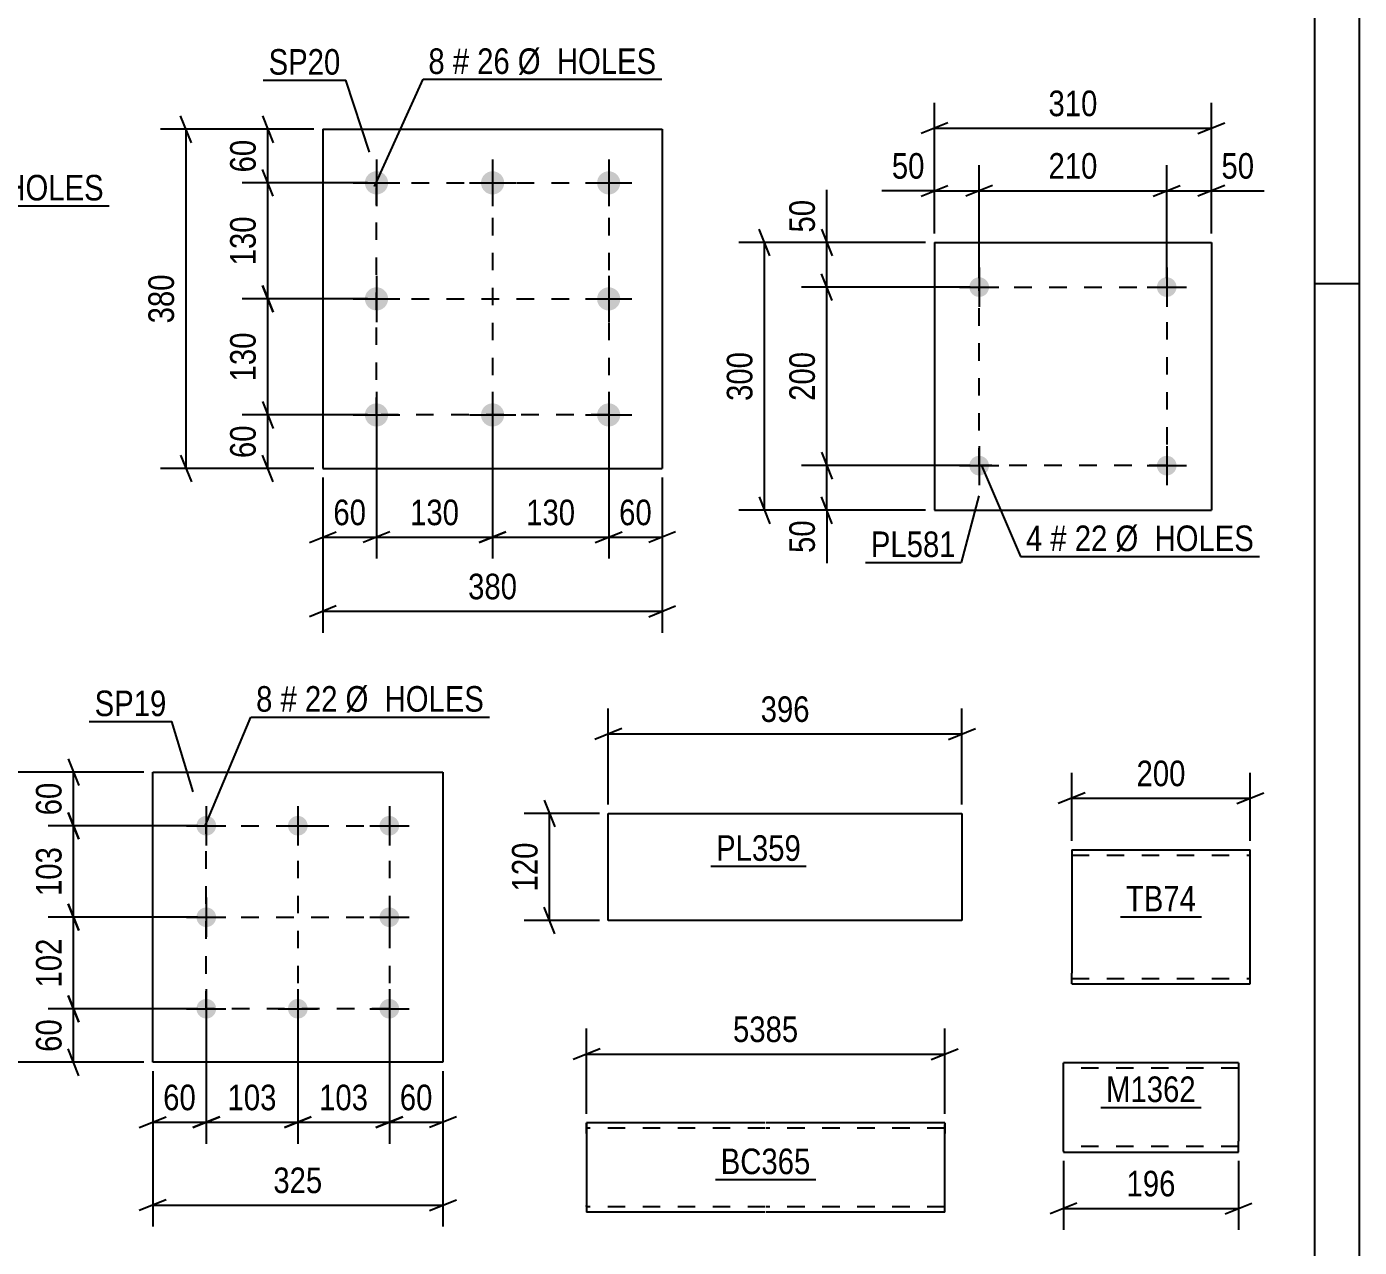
# Model space of a CAD drawing. Header units: millimetres. Extents: x 0 to 594, y 0 to 420.
# Drawn here: x 444.8 to 594, y 190 to 326.8 of the extents above; entities that cross this region are included whole.
import ezdxf

# ---------------------------------------------------------------- set-up
doc = ezdxf.new("R2010")
doc.units = ezdxf.units.MM
doc.linetypes.add('DXK_LINE_DOT2', pattern=[3.9198, 1.9599, -1.9599])
doc.styles.add('Arial Narrow', font='ARIALN.TTF', dxfattribs={"height": 0.2})

# ---------------------------------------------------------------- blocks, each defined once
blk = doc.blocks.new('Unknown-570345727-1133')
at = {"color": 5, "linetype": 'Continuous'}
for p, q in [((594, 0), (594, 420)), ((589, 5), (589, 415)), ((594, 298), (589, 298))]:
    blk.add_line(p, q, dxfattribs=at)
blk = doc.blocks.new('Part-570345727-2965 - 2951')
at = {"color": 2, "linetype": 'Continuous'}
for p, q in [((509.9, 226.66), (509.9, 238.66)), ((509.9, 238.66), (549.5, 238.66)), ((549.5, 238.66), (549.5, 226.66)), ((549.5, 226.66), (509.9, 226.66))]:
    blk.add_line(p, q, dxfattribs=at)
blk = doc.blocks.new('Part-570345727-2935 - 2920')
at = {"color": 2, "linetype": 'Continuous'}
for p, q in [((561.79, 234.58), (561.79, 234.58)), ((561.79, 234.58), (581.79, 234.58)), ((561.79, 234.58), (561.79, 220.78)), ((581.79, 234.58), (581.79, 234.58)), ((581.79, 220.78), (581.79, 234.58)), ((561.79, 219.93), (561.79, 220.78)), ((561.79, 219.67), (561.79, 219.93)), ((561.79, 219.58), (561.79, 219.67)), ((561.79, 219.58), (561.79, 219.58)), ((561.79, 219.58), (581.79, 219.58)), ((581.79, 219.58), (581.79, 220.78)), ((581.79, 219.58), (581.79, 219.58))]:
    blk.add_line(p, q, dxfattribs=at)
at = {"color": 7, "linetype": 'DXK_LINE_DOT2'}
for p, q in [((561.79, 234.58), (581.79, 234.58)), ((561.79, 234.58), (561.79, 234.58)), ((561.79, 234.49), (561.79, 233.38)), ((561.79, 233.98), (561.79, 233.98)), ((561.79, 233.98), (581.79, 233.98)), ((561.79, 233.98), (581.79, 233.98)), ((561.79, 233.38), (561.79, 233.38)), ((561.79, 233.38), (561.79, 233.38)), ((581.79, 233.98), (581.79, 233.98)), ((561.79, 220.23), (561.79, 220.78)), ((561.79, 220.18), (561.79, 220.23)), ((561.79, 219.93), (561.79, 220.23)), ((561.79, 220.18), (561.79, 220.18)), ((561.79, 220.18), (581.79, 220.18)), ((561.79, 220.18), (581.79, 220.18)), ((561.79, 219.58), (581.79, 219.58)), ((581.79, 220.18), (581.79, 220.55)), ((581.79, 220.18), (581.79, 220.23)), ((581.79, 220.18), (581.79, 220.18))]:
    blk.add_line(p, q, dxfattribs=at)
blk = doc.blocks.new('Part-570345727-3284 - 3268')
at = {"color": 2, "linetype": 'Continuous'}
for p, q in [((507.47, 202.8), (507.47, 204)), ((507.47, 204), (507.47, 204)), ((527.47, 204), (507.47, 204)), ((547.57, 204), (527.57, 204)), ((547.57, 204), (547.57, 204)), ((547.57, 204), (547.57, 203.91)), ((547.57, 203.91), (547.57, 203.65)), ((547.57, 203.65), (547.57, 202.8)), ((507.47, 202.8), (507.47, 194)), ((547.57, 194), (547.57, 202.8)), ((507.47, 194), (507.47, 194)), ((527.47, 194), (507.47, 194)), ((547.57, 194), (527.57, 194)), ((547.57, 194), (547.57, 194))]:
    blk.add_line(p, q, dxfattribs=at)
at = {"color": 7, "linetype": 'DXK_LINE_DOT2'}
for p, q in [((507.47, 204), (507.47, 194)), ((527.47, 203.4), (507.47, 203.4)), ((507.47, 203.35), (507.47, 203.4)), ((507.47, 203.26), (507.47, 203.35)), ((507.47, 203.22), (507.47, 203.26)), ((507.47, 203.03), (507.47, 203.22)), ((547.57, 203.4), (527.57, 203.4)), ((547.57, 194), (547.57, 204)), ((547.57, 204), (547.57, 204)), ((547.57, 203.4), (547.57, 203.4)), ((547.57, 203.26), (547.57, 202.8)), ((507.47, 194.64), (507.47, 194.74)), ((527.47, 194.6), (507.47, 194.6)), ((547.57, 194.6), (527.57, 194.6)), ((547.57, 194.64), (547.57, 194.74)), ((547.57, 194.6), (547.57, 194.64)), ((547.57, 194.6), (547.57, 194.6)), ((547.57, 194), (547.57, 194))]:
    blk.add_line(p, q, dxfattribs=at)
blk = doc.blocks.new('Bolt-570345727-3149 - 3115')
at = {"linetype": 'Continuous'}
for points in [[(464.88, 238.38, -1), (464.88, 236.18, -1)], [(475.13, 238.38, -1), (475.13, 236.18, -1)], [(485.38, 238.38, -1), (485.38, 236.18, -1)], [(464.88, 228.13, -1), (464.88, 225.93, -1)], [(485.38, 228.13, -1), (485.38, 225.93, -1)], [(464.88, 217.88, -1), (464.88, 215.68, -1)], [(475.13, 217.88, -1), (475.13, 215.68, -1)], [(485.38, 217.88, -1), (485.38, 215.68, -1)]]:
    blk.add_hatch(color=1, dxfattribs=at).paths.add_polyline_path(points)
at = {"color": 1, "linetype": 'Continuous'}
for p, q in [((464.88, 239.48), (464.88, 235.08)), ((475.13, 239.48), (475.13, 235.08)), ((485.38, 239.48), (485.38, 235.08)), ((462.68, 237.28), (467.08, 237.28)), ((472.93, 237.28), (477.33, 237.28)), ((483.18, 237.28), (487.58, 237.28)), ((464.88, 229.23), (464.88, 224.83)), ((485.38, 229.23), (485.38, 224.83)), ((462.68, 227.03), (467.08, 227.03)), ((483.18, 227.03), (487.58, 227.03)), ((464.88, 218.98), (464.88, 214.58)), ((475.13, 218.98), (475.13, 214.58)), ((485.38, 218.98), (485.38, 214.58)), ((462.68, 216.78), (467.08, 216.78)), ((472.93, 216.78), (477.33, 216.78)), ((483.18, 216.78), (487.58, 216.78))]:
    blk.add_line(p, q, dxfattribs=at)
blk = doc.blocks.new('Part-570345727-3164 - 3115')
at = {"color": 2, "linetype": 'Continuous'}
for p, q in [((458.88, 210.78), (458.88, 243.28)), ((458.88, 243.28), (491.38, 243.28)), ((491.38, 243.28), (491.38, 210.78)), ((491.38, 210.78), (458.88, 210.78))]:
    blk.add_line(p, q, dxfattribs=at)
blk = doc.blocks.new('Bolt-570345727-2679 - 2645')
at = {"linetype": 'Continuous'}
for points in [[(483.94, 310.6, -1), (483.94, 308, -1)], [(496.94, 310.6, -1), (496.94, 308, -1)], [(509.94, 310.6, -1), (509.94, 308, -1)], [(483.94, 297.6, -1), (483.94, 295, -1)], [(509.94, 297.6, -1), (509.94, 295, -1)], [(483.94, 284.6, -1), (483.94, 282, -1)], [(496.94, 284.6, -1), (496.94, 282, -1)], [(509.94, 284.6, -1), (509.94, 282, -1)]]:
    blk.add_hatch(color=1, dxfattribs=at).paths.add_polyline_path(points)
at = {"color": 1, "linetype": 'Continuous'}
for p, q in [((483.94, 311.9), (483.94, 306.7)), ((496.94, 311.9), (496.94, 306.7)), ((509.94, 311.9), (509.94, 306.7)), ((481.34, 309.3), (486.54, 309.3)), ((494.34, 309.3), (499.54, 309.3)), ((507.34, 309.3), (512.54, 309.3)), ((483.94, 298.9), (483.94, 293.7)), ((509.94, 298.9), (509.94, 293.7)), ((481.34, 296.3), (486.54, 296.3)), ((507.34, 296.3), (512.54, 296.3)), ((483.94, 285.9), (483.94, 280.7)), ((496.94, 285.9), (496.94, 280.7)), ((509.94, 285.9), (509.94, 280.7)), ((481.34, 283.3), (486.54, 283.3)), ((494.34, 283.3), (499.54, 283.3)), ((507.34, 283.3), (512.54, 283.3))]:
    blk.add_line(p, q, dxfattribs=at)
blk = doc.blocks.new('Part-570345727-2694 - 2645')
at = {"color": 2, "linetype": 'Continuous'}
for p, q in [((477.94, 315.3), (477.94, 277.3)), ((477.94, 315.3), (515.94, 315.3)), ((515.94, 315.3), (515.94, 277.3)), ((477.94, 277.3), (515.94, 277.3))]:
    blk.add_line(p, q, dxfattribs=at)
blk = doc.blocks.new('Part-570345727-2626 - 2612')
at = {"color": 2, "linetype": 'Continuous'}
for p, q in [((580.47, 210.73), (560.87, 210.73)), ((560.87, 200.83), (560.87, 210.73)), ((580.47, 210.73), (580.47, 201.93)), ((580.47, 200.73), (580.47, 201.93)), ((560.87, 200.83), (560.87, 200.73)), ((560.87, 200.73), (580.47, 200.73))]:
    blk.add_line(p, q, dxfattribs=at)
at = {"color": 7, "linetype": 'DXK_LINE_DOT2'}
for p, q in [((580.47, 210.13), (560.87, 210.13)), ((580.47, 201.38), (580.47, 201.71)), ((560.87, 201.33), (560.87, 201.38)), ((580.47, 201.33), (560.87, 201.33)), ((580.47, 201.33), (580.47, 201.38))]:
    blk.add_line(p, q, dxfattribs=at)
blk = doc.blocks.new('Part-570345727-2390 - 2374')
at = {"color": 2, "linetype": 'Continuous'}
for p, q in [((546.43, 302.62), (546.43, 272.62)), ((546.43, 302.62), (577.43, 302.62)), ((577.43, 302.62), (577.43, 272.62)), ((546.43, 272.62), (577.43, 272.62))]:
    blk.add_line(p, q, dxfattribs=at)
blk = doc.blocks.new('Bolt-570345727-2423 - 2374')
at = {"linetype": 'Continuous'}
for points in [[(552.53, 277.62, -1), (550.33, 277.62, -1)], [(573.53, 277.62, -1), (571.33, 277.62, -1)]]:
    blk.add_hatch(color=1, dxfattribs=at).paths.add_polyline_path(points)
at = {"color": 1, "linetype": 'Continuous'}
for p, q in [((551.43, 279.82), (551.43, 275.42)), ((572.43, 279.82), (572.43, 275.42)), ((549.23, 277.62), (553.63, 277.62)), ((570.23, 277.62), (574.63, 277.62))]:
    blk.add_line(p, q, dxfattribs=at)
blk = doc.blocks.new('Bolt-570345727-2428 - 2374')
at = {"linetype": 'Continuous'}
for points in [[(552.53, 297.62, -1), (550.33, 297.62, -1)], [(573.53, 297.62, -1), (571.33, 297.62, -1)]]:
    blk.add_hatch(color=1, dxfattribs=at).paths.add_polyline_path(points)
at = {"color": 1, "linetype": 'Continuous'}
for p, q in [((551.43, 299.82), (551.43, 295.42)), ((572.43, 299.82), (572.43, 295.42)), ((549.23, 297.62), (553.63, 297.62)), ((570.23, 297.62), (574.63, 297.62))]:
    blk.add_line(p, q, dxfattribs=at)
blk = doc.blocks.new('Rectangle-570345727-3254 - 3115')
at = {"color": 1, "linetype": 'DXK_LINE_DOT2'}
blk.add_lwpolyline([(464.88, 237.28), (485.38, 237.28), (485.38, 216.78), (464.88, 216.78), (464.88, 237.28)], close=True, dxfattribs=at)
blk = doc.blocks.new('Rectangle-570345727-2781 - 2645')
at = {"color": 1, "linetype": 'DXK_LINE_DOT2'}
blk.add_lwpolyline([(483.94, 309.3), (509.94, 309.3), (509.94, 283.3), (483.94, 283.3), (483.94, 309.3)], close=True, dxfattribs=at)
blk = doc.blocks.new('Rectangle-570345727-2554 - 2374')
at = {"color": 1, "linetype": 'DXK_LINE_DOT2'}
blk.add_lwpolyline([(551.43, 297.62), (572.43, 297.62), (572.43, 277.62), (551.43, 277.62), (551.43, 297.62)], close=True, dxfattribs=at)
blk = doc.blocks.new('Line-570345727-3237 - 3115')
at = {"color": 1, "linetype": 'DXK_LINE_DOT2'}
blk.add_line((475.13, 237.28), (475.13, 216.48), dxfattribs=at)
blk = doc.blocks.new('Line-570345727-2767 - 2645')
at = {"color": 1, "linetype": 'DXK_LINE_DOT2'}
blk.add_line((496.94, 309.3), (496.94, 283.3), dxfattribs=at)
blk = doc.blocks.new('Line-570345727-3247 - 3115')
at = {"color": 1, "linetype": 'DXK_LINE_DOT2'}
blk.add_line((464.88, 227.03), (485.38, 227.03), dxfattribs=at)
blk = doc.blocks.new('Line-570345727-2774 - 2645')
at = {"color": 1, "linetype": 'DXK_LINE_DOT2'}
blk.add_line((483.94, 296.3), (509.94, 296.3), dxfattribs=at)
blk = doc.blocks.new('StraightDimension-570345727-2967 - 2951')
at = {"color": 7, "linetype": 'Continuous'}
for p, q in [((509.9, 239.66), (509.9, 250.41)), ((549.5, 239.66), (549.5, 250.41)), ((511.4, 248.16), (508.4, 246.96)), ((548, 246.96), (551, 248.16)), ((509.9, 247.56), (549.5, 247.56))]:
    blk.add_line(p, q, dxfattribs=at)
at = {"color": 0}
blk.add_wipeout([(533.04, 248.31), (533.04, 252.51), (526.36, 252.51), (526.36, 248.31)], dxfattribs=at)
at = {"color": 3, "style": 'Arial Narrow'}
blk.add_text('396', height=2.863, dxfattribs=at).set_placement((526.96, 248.91))
blk = doc.blocks.new('StraightDimension-570345727-2978 - 2951')
at = {"color": 7, "linetype": 'Continuous'}
for p, q in [((502.72, 240.16), (503.92, 237.16)), ((508.9, 238.66), (500.47, 238.66)), ((503.32, 226.66), (503.32, 238.66)), ((503.92, 225.16), (502.72, 228.16)), ((508.9, 226.66), (500.47, 226.66))]:
    blk.add_line(p, q, dxfattribs=at)
at = {"color": 0}
blk.add_wipeout([(502.57, 236), (498.37, 236), (498.37, 229.32), (502.57, 229.32)], dxfattribs=at)
at = {"color": 3, "style": 'Arial Narrow'}
blk.add_text('120', height=2.863, rotation=90.0002, dxfattribs=at).set_placement((501.97, 229.92))
blk = doc.blocks.new('StraightDimension-570345727-2937 - 2920')
at = {"color": 7, "linetype": 'Continuous'}
for p, q in [((561.79, 235.58), (561.79, 243.21)), ((581.79, 235.58), (581.79, 243.21)), ((563.29, 240.96), (560.29, 239.76)), ((561.79, 240.36), (581.79, 240.36)), ((580.29, 239.76), (583.29, 240.96))]:
    blk.add_line(p, q, dxfattribs=at)
at = {"color": 0}
blk.add_wipeout([(575.13, 241.11), (575.13, 245.31), (568.45, 245.31), (568.45, 241.11)], dxfattribs=at)
at = {"color": 3, "style": 'Arial Narrow'}
blk.add_text('200', height=2.863, dxfattribs=at).set_placement((569.05, 241.71))
blk = doc.blocks.new('StraightDimension-570345727-3287 - 3268')
at = {"color": 7, "linetype": 'Continuous'}
for p, q in [((507.47, 205), (507.47, 214.55)), ((547.57, 205), (547.57, 214.55)), ((508.97, 212.3), (505.97, 211.1)), ((546.07, 211.1), (549.07, 212.3)), ((507.47, 211.7), (547.57, 211.7))]:
    blk.add_line(p, q, dxfattribs=at)
at = {"color": 0}
blk.add_wipeout([(531.77, 212.45), (531.77, 216.65), (523.26, 216.65), (523.26, 212.45)], dxfattribs=at)
at = {"color": 3, "style": 'Arial Narrow'}
blk.add_text('5385', height=2.863, dxfattribs=at).set_placement((523.86, 213.05))
blk = doc.blocks.new('StraightDimension-570345727-3213 - 3115')
at = {"color": 7, "linetype": 'Continuous'}
for p, q in [((449.42, 244.78), (450.62, 241.78)), ((457.88, 243.28), (447.17, 243.28)), ((450.02, 237.28), (450.02, 243.28)), ((450.62, 235.78), (449.42, 238.78)), ((463.88, 237.28), (447.17, 237.28))]:
    blk.add_line(p, q, dxfattribs=at)
at = {"color": 0}
blk.add_wipeout([(449.27, 242.71), (445.07, 242.71), (445.07, 237.85), (449.27, 237.85)], dxfattribs=at)
at = {"color": 3, "style": 'Arial Narrow'}
blk.add_text('60', height=2.863, rotation=90.0002, dxfattribs=at).set_placement((448.67, 238.45))
blk = doc.blocks.new('StraightDimension-570345727-3166 - 3115')
at = {"color": 7, "linetype": 'Continuous'}
for p, q in [((458.88, 209.78), (458.88, 192.38)), ((491.38, 209.78), (491.38, 192.38)), ((460.38, 195.38), (457.38, 194.18)), ((458.88, 194.78), (491.38, 194.78)), ((489.88, 194.18), (492.88, 195.38))]:
    blk.add_line(p, q, dxfattribs=at)
at = {"color": 0}
blk.add_wipeout([(478.47, 195.53), (478.47, 199.73), (471.79, 199.73), (471.79, 195.53)], dxfattribs=at)
at = {"color": 3, "style": 'Arial Narrow'}
blk.add_text('325', height=2.863, dxfattribs=at).set_placement((472.39, 196.13))
blk = doc.blocks.new('StraightDimension-570345727-8027 - 3115')
at = {"color": 7, "linetype": 'Continuous'}
for p, q in [((464.88, 215.78), (464.88, 201.66)), ((475.13, 215.78), (475.13, 201.66)), ((463.38, 203.46), (466.38, 204.66)), ((476.63, 204.66), (473.63, 203.46)), ((464.88, 204.06), (475.13, 204.06))]:
    blk.add_line(p, q, dxfattribs=at)
at = {"color": 0}
blk.add_wipeout([(473.34, 204.81), (473.34, 209.01), (466.66, 209.01), (466.66, 204.81)], dxfattribs=at)
at = {"color": 3, "style": 'Arial Narrow'}
blk.add_text('103', height=2.863, dxfattribs=at).set_placement((467.26, 205.41))
blk = doc.blocks.new('StraightDimension-570345727-3177 - 3115')
at = {"color": 7, "linetype": 'Continuous'}
for p, q in [((464.88, 215.78), (464.88, 201.66)), ((458.88, 209.78), (458.88, 201.66)), ((457.38, 203.46), (460.38, 204.66)), ((466.38, 204.66), (463.38, 203.46)), ((458.88, 204.06), (464.88, 204.06))]:
    blk.add_line(p, q, dxfattribs=at)
at = {"color": 0}
blk.add_wipeout([(464.31, 204.81), (464.31, 209.01), (459.45, 209.01), (459.45, 204.81)], dxfattribs=at)
at = {"color": 3, "style": 'Arial Narrow'}
blk.add_text('60', height=2.863, dxfattribs=at).set_placement((460.05, 205.41))
blk = doc.blocks.new('StraightDimension-570345727-3191 - 3115')
at = {"color": 7, "linetype": 'Continuous'}
for p, q in [((485.38, 215.78), (485.38, 201.66)), ((491.38, 209.78), (491.38, 201.66)), ((483.88, 203.46), (486.88, 204.66)), ((492.88, 204.66), (489.88, 203.46)), ((485.38, 204.06), (491.38, 204.06))]:
    blk.add_line(p, q, dxfattribs=at)
at = {"color": 0}
blk.add_wipeout([(490.81, 204.81), (490.81, 209.01), (485.95, 209.01), (485.95, 204.81)], dxfattribs=at)
at = {"color": 3, "style": 'Arial Narrow'}
blk.add_text('60', height=2.863, dxfattribs=at).set_placement((486.55, 205.41))
blk = doc.blocks.new('StraightDimension-570345727-3202 - 3115')
at = {"color": 7, "linetype": 'Continuous'}
for p, q in [((442.4, 241.78), (441.2, 244.78)), ((457.88, 243.28), (438.95, 243.28)), ((441.8, 210.78), (441.8, 243.28)), ((441.2, 212.28), (442.4, 209.28)), ((457.88, 210.78), (438.95, 210.78))]:
    blk.add_line(p, q, dxfattribs=at)
at = {"color": 0}
blk.add_wipeout([(441.05, 230.37), (436.85, 230.37), (436.85, 223.69), (441.05, 223.69)], dxfattribs=at)
at = {"color": 3, "style": 'Arial Narrow'}
blk.add_text('325', height=2.863, rotation=90.0002, dxfattribs=at).set_placement((440.45, 224.29))
blk = doc.blocks.new('StraightDimension-570345727-3227 - 3115')
at = {"color": 7, "linetype": 'Continuous'}
for p, q in [((449.42, 218.28), (450.62, 215.28)), ((463.88, 216.78), (447.17, 216.78)), ((450.02, 210.78), (450.02, 216.78)), ((450.62, 209.28), (449.42, 212.28)), ((457.88, 210.78), (447.17, 210.78))]:
    blk.add_line(p, q, dxfattribs=at)
at = {"color": 0}
blk.add_wipeout([(449.27, 216.21), (445.07, 216.21), (445.07, 211.35), (449.27, 211.35)], dxfattribs=at)
at = {"color": 3, "style": 'Arial Narrow'}
blk.add_text('60', height=2.863, rotation=90.0002, dxfattribs=at).set_placement((448.67, 211.95))
blk = doc.blocks.new('StraightDimension-570345727-8029 - 3115')
at = {"color": 7, "linetype": 'Continuous'}
for p, q in [((475.13, 215.78), (475.13, 201.66)), ((485.38, 215.78), (485.38, 201.66)), ((473.63, 203.46), (476.63, 204.66)), ((486.88, 204.66), (483.88, 203.46)), ((475.13, 204.06), (485.38, 204.06))]:
    blk.add_line(p, q, dxfattribs=at)
at = {"color": 0}
blk.add_wipeout([(483.59, 204.81), (483.59, 209.01), (476.91, 209.01), (476.91, 204.81)], dxfattribs=at)
at = {"color": 3, "style": 'Arial Narrow'}
blk.add_text('103', height=2.863, dxfattribs=at).set_placement((477.51, 205.41))
blk = doc.blocks.new('StraightDimension-570345727-8049 - 3115')
at = {"color": 7, "linetype": 'Continuous'}
for p, q in [((449.42, 228.53), (450.62, 225.53)), ((463.88, 227.03), (447.17, 227.03)), ((450.02, 216.78), (450.02, 227.03)), ((450.62, 215.28), (449.42, 218.28)), ((463.88, 216.78), (447.17, 216.78))]:
    blk.add_line(p, q, dxfattribs=at)
at = {"color": 0}
blk.add_wipeout([(449.27, 225.25), (445.07, 225.25), (445.07, 218.56), (449.27, 218.56)], dxfattribs=at)
at = {"color": 3, "style": 'Arial Narrow'}
blk.add_text('102', height=2.863, rotation=90.0002, dxfattribs=at).set_placement((448.67, 219.16))
blk = doc.blocks.new('StraightDimension-570345727-8051 - 3115')
at = {"color": 7, "linetype": 'Continuous'}
for p, q in [((449.42, 238.78), (450.62, 235.78)), ((463.88, 237.28), (447.17, 237.28)), ((450.02, 227.03), (450.02, 237.28)), ((450.62, 225.53), (449.42, 228.53)), ((463.88, 227.03), (447.17, 227.03))]:
    blk.add_line(p, q, dxfattribs=at)
at = {"color": 0}
blk.add_wipeout([(449.27, 235.5), (445.07, 235.5), (445.07, 228.81), (449.27, 228.81)], dxfattribs=at)
at = {"color": 3, "style": 'Arial Narrow'}
blk.add_text('103', height=2.863, rotation=90.0002, dxfattribs=at).set_placement((448.67, 229.41))
blk = doc.blocks.new('StraightDimension-570345727-2710 - 2645')
at = {"color": 7, "linetype": 'Continuous'}
for p, q in [((471.16, 316.8), (472.36, 313.8)), ((476.94, 315.3), (468.91, 315.3)), ((471.76, 309.3), (471.76, 315.3)), ((472.36, 307.8), (471.16, 310.8)), ((482.94, 309.3), (468.91, 309.3))]:
    blk.add_line(p, q, dxfattribs=at)
at = {"color": 0}
blk.add_wipeout([(471.01, 314.73), (466.81, 314.73), (466.81, 309.87), (471.01, 309.87)], dxfattribs=at)
at = {"color": 3, "style": 'Arial Narrow'}
blk.add_text('60', height=2.863, rotation=90.0002, dxfattribs=at).set_placement((470.41, 310.47))
blk = doc.blocks.new('StraightDimension-570345727-2696 - 2645')
at = {"color": 7, "linetype": 'Continuous'}
for p, q in [((471.16, 284.8), (472.36, 281.8)), ((482.94, 283.3), (468.91, 283.3)), ((471.76, 277.3), (471.76, 283.3)), ((472.36, 275.8), (471.16, 278.8)), ((476.94, 277.3), (468.91, 277.3))]:
    blk.add_line(p, q, dxfattribs=at)
at = {"color": 0}
blk.add_wipeout([(471.01, 282.73), (466.81, 282.73), (466.81, 277.87), (471.01, 277.87)], dxfattribs=at)
at = {"color": 3, "style": 'Arial Narrow'}
blk.add_text('60', height=2.863, rotation=90.0002, dxfattribs=at).set_placement((470.41, 278.47))
blk = doc.blocks.new('StraightDimension-570345727-9588 - 2645')
at = {"color": 7, "linetype": 'Continuous'}
for p, q in [((483.94, 282.3), (483.94, 267.2)), ((496.94, 282.3), (496.94, 267.2)), ((485.44, 270.2), (482.44, 269)), ((495.44, 269), (498.44, 270.2)), ((483.94, 269.6), (496.94, 269.6))]:
    blk.add_line(p, q, dxfattribs=at)
at = {"color": 0}
blk.add_wipeout([(493.78, 270.35), (493.78, 274.55), (487.1, 274.55), (487.1, 270.35)], dxfattribs=at)
at = {"color": 3, "style": 'Arial Narrow'}
blk.add_text('130', height=2.863, dxfattribs=at).set_placement((487.7, 270.95))
blk = doc.blocks.new('StraightDimension-570345727-2721 - 2645')
at = {"color": 7, "linetype": 'Continuous'}
for p, q in [((463.21, 313.8), (462.01, 316.8)), ((476.94, 315.3), (459.76, 315.3)), ((462.61, 277.3), (462.61, 315.3)), ((462.01, 278.8), (463.21, 275.8)), ((476.94, 277.3), (459.76, 277.3))]:
    blk.add_line(p, q, dxfattribs=at)
at = {"color": 0}
blk.add_wipeout([(461.86, 299.64), (457.66, 299.64), (457.66, 292.96), (461.86, 292.96)], dxfattribs=at)
at = {"color": 3, "style": 'Arial Narrow'}
blk.add_text('380', height=2.863, rotation=90.0002, dxfattribs=at).set_placement((461.26, 293.56))
blk = doc.blocks.new('StraightDimension-570345727-2757 - 2645')
at = {"color": 7, "linetype": 'Continuous'}
for p, q in [((477.94, 276.3), (477.94, 258.9)), ((515.94, 276.3), (515.94, 258.9)), ((479.44, 261.9), (476.44, 260.7)), ((477.94, 261.3), (515.94, 261.3)), ((514.44, 260.7), (517.44, 261.9))]:
    blk.add_line(p, q, dxfattribs=at)
at = {"color": 0}
blk.add_wipeout([(500.28, 262.05), (500.28, 266.25), (493.6, 266.25), (493.6, 262.05)], dxfattribs=at)
at = {"color": 3, "style": 'Arial Narrow'}
blk.add_text('380', height=2.863, dxfattribs=at).set_placement((494.2, 262.65))
blk = doc.blocks.new('StraightDimension-570345727-7970 - 2645')
at = {"color": 7, "linetype": 'Continuous'}
for p, q in [((472.36, 294.8), (471.16, 297.8)), ((482.94, 296.3), (468.91, 296.3)), ((471.76, 283.3), (471.76, 296.3)), ((471.16, 284.8), (472.36, 281.8)), ((482.94, 283.3), (468.91, 283.3))]:
    blk.add_line(p, q, dxfattribs=at)
at = {"color": 0}
blk.add_wipeout([(471.01, 293.14), (466.81, 293.14), (466.81, 286.46), (471.01, 286.46)], dxfattribs=at)
at = {"color": 3, "style": 'Arial Narrow'}
blk.add_text('130', height=2.863, rotation=90.0002, dxfattribs=at).set_placement((470.41, 287.06))
blk = doc.blocks.new('StraightDimension-570345727-7972 - 2645')
at = {"color": 7, "linetype": 'Continuous'}
for p, q in [((472.36, 307.8), (471.16, 310.8)), ((482.94, 309.3), (468.91, 309.3)), ((471.76, 296.3), (471.76, 309.3)), ((471.16, 297.8), (472.36, 294.8)), ((482.94, 296.3), (468.91, 296.3))]:
    blk.add_line(p, q, dxfattribs=at)
at = {"color": 0}
blk.add_wipeout([(471.01, 306.14), (466.81, 306.14), (466.81, 299.46), (471.01, 299.46)], dxfattribs=at)
at = {"color": 3, "style": 'Arial Narrow'}
blk.add_text('130', height=2.863, rotation=90.0002, dxfattribs=at).set_placement((470.41, 300.06))
blk = doc.blocks.new('StraightDimension-570345727-9586 - 2645')
at = {"color": 7, "linetype": 'Continuous'}
for p, q in [((509.94, 282.3), (509.94, 267.2)), ((515.94, 276.3), (515.94, 267.2)), ((508.44, 269), (511.44, 270.2)), ((517.44, 270.2), (514.44, 269)), ((509.94, 269.6), (515.94, 269.6))]:
    blk.add_line(p, q, dxfattribs=at)
at = {"color": 0}
blk.add_wipeout([(515.37, 270.35), (515.37, 274.55), (510.51, 274.55), (510.51, 270.35)], dxfattribs=at)
at = {"color": 3, "style": 'Arial Narrow'}
blk.add_text('60', height=2.863, dxfattribs=at).set_placement((511.11, 270.95))
blk = doc.blocks.new('StraightDimension-570345727-9587 - 2645')
at = {"color": 7, "linetype": 'Continuous'}
for p, q in [((496.94, 282.3), (496.94, 267.2)), ((509.94, 282.3), (509.94, 267.2)), ((498.44, 270.2), (495.44, 269)), ((508.44, 269), (511.44, 270.2)), ((496.94, 269.6), (509.94, 269.6))]:
    blk.add_line(p, q, dxfattribs=at)
at = {"color": 0}
blk.add_wipeout([(506.78, 270.35), (506.78, 274.55), (500.1, 274.55), (500.1, 270.35)], dxfattribs=at)
at = {"color": 3, "style": 'Arial Narrow'}
blk.add_text('130', height=2.863, dxfattribs=at).set_placement((500.7, 270.95))
blk = doc.blocks.new('StraightDimension-570345727-9589 - 2645')
at = {"color": 7, "linetype": 'Continuous'}
for p, q in [((483.94, 282.3), (483.94, 267.2)), ((477.94, 276.3), (477.94, 267.2)), ((476.44, 269), (479.44, 270.2)), ((485.44, 270.2), (482.44, 269)), ((477.94, 269.6), (483.94, 269.6))]:
    blk.add_line(p, q, dxfattribs=at)
at = {"color": 0}
blk.add_wipeout([(483.37, 270.35), (483.37, 274.55), (478.51, 274.55), (478.51, 270.35)], dxfattribs=at)
at = {"color": 3, "style": 'Arial Narrow'}
blk.add_text('60', height=2.863, dxfattribs=at).set_placement((479.11, 270.95))
blk = doc.blocks.new('StraightDimension-570345727-2631 - 2612')
at = {"color": 7, "linetype": 'Continuous'}
for p, q in [((560.87, 199.73), (560.87, 192.01)), ((580.47, 199.73), (580.47, 192.01)), ((562.37, 195.01), (559.37, 193.81)), ((560.87, 194.41), (580.47, 194.41)), ((578.97, 193.81), (581.97, 195.01))]:
    blk.add_line(p, q, dxfattribs=at)
at = {"color": 0}
blk.add_wipeout([(574.01, 195.16), (574.01, 199.36), (567.33, 199.36), (567.33, 195.16)], dxfattribs=at)
at = {"color": 3, "style": 'Arial Narrow'}
blk.add_text('196', height=2.863, dxfattribs=at).set_placement((567.93, 195.76))
blk = doc.blocks.new('StraightDimension-570345727-2490 - 2374')
at = {"color": 7, "linetype": 'Continuous'}
for p, q in [((527.98, 301.12), (526.78, 304.12)), ((545.43, 302.62), (524.53, 302.62)), ((527.38, 272.62), (527.38, 302.62)), ((526.78, 274.12), (527.98, 271.12)), ((545.43, 272.62), (524.53, 272.62))]:
    blk.add_line(p, q, dxfattribs=at)
at = {"color": 0}
blk.add_wipeout([(526.63, 290.96), (522.43, 290.96), (522.43, 284.27), (526.63, 284.27)], dxfattribs=at)
at = {"color": 3, "style": 'Arial Narrow'}
blk.add_text('300', height=2.863, rotation=90.0002, dxfattribs=at).set_placement((526.03, 284.87))
blk = doc.blocks.new('StraightDimension-570345727-2514 - 2374')
at = {"color": 7, "linetype": 'Continuous'}
for p, q in [((551.43, 298.62), (551.43, 311.27)), ((572.43, 298.62), (572.43, 311.27)), ((552.93, 309.02), (549.93, 307.82)), ((570.93, 307.82), (573.93, 309.02)), ((551.43, 308.42), (572.43, 308.42))]:
    blk.add_line(p, q, dxfattribs=at)
at = {"color": 0}
blk.add_wipeout([(565.27, 309.17), (565.27, 313.37), (558.59, 313.37), (558.59, 309.17)], dxfattribs=at)
at = {"color": 3, "style": 'Arial Narrow'}
blk.add_text('210', height=2.863, dxfattribs=at).set_placement((559.19, 309.77))
blk = doc.blocks.new('StraightDimension-570345727-2460 - 2374')
at = {"color": 7, "linetype": 'Continuous'}
for p, q in [((534.98, 296.12), (533.78, 299.12)), ((550.43, 297.62), (531.53, 297.62)), ((534.38, 277.62), (534.38, 297.62)), ((533.78, 279.12), (534.98, 276.12)), ((550.43, 277.62), (531.53, 277.62))]:
    blk.add_line(p, q, dxfattribs=at)
at = {"color": 0}
blk.add_wipeout([(533.63, 290.96), (529.43, 290.96), (529.43, 284.28), (533.63, 284.28)], dxfattribs=at)
at = {"color": 3, "style": 'Arial Narrow'}
blk.add_text('200', height=2.863, rotation=90.0002, dxfattribs=at).set_placement((533.03, 284.88))
blk = doc.blocks.new('StraightDimension-570345727-2445 - 2374')
at = {"color": 7, "linetype": 'Continuous'}
for p, q in [((533.78, 279.12), (534.98, 276.12)), ((550.43, 277.62), (531.53, 277.62)), ((534.38, 272.62), (534.38, 277.62)), ((534.98, 271.12), (533.78, 274.12)), ((545.43, 272.62), (531.53, 272.62)), ((534.38, 272.62), (534.38, 266.71)), ((534.38, 272.62), (534.38, 266.71))]:
    blk.add_line(p, q, dxfattribs=at)
at = {"color": 0}
blk.add_wipeout([(533.63, 272.09), (529.43, 272.09), (529.43, 267.24), (533.63, 267.24)], dxfattribs=at)
at = {"color": 3, "style": 'Arial Narrow'}
blk.add_text('50', height=2.863, rotation=90.0002, dxfattribs=at).set_placement((533.03, 267.84))
blk = doc.blocks.new('StraightDimension-570345727-2476 - 2374')
at = {"color": 7, "linetype": 'Continuous'}
for p, q in [((534.38, 302.62), (534.38, 308.52)), ((534.38, 302.62), (534.38, 308.52)), ((533.78, 304.12), (534.98, 301.12)), ((545.43, 302.62), (531.53, 302.62)), ((534.38, 297.62), (534.38, 302.62)), ((534.98, 296.12), (533.78, 299.12)), ((550.43, 297.62), (531.53, 297.62))]:
    blk.add_line(p, q, dxfattribs=at)
at = {"color": 0}
blk.add_wipeout([(533.63, 308), (529.43, 308), (529.43, 303.14), (533.63, 303.14)], dxfattribs=at)
at = {"color": 3, "style": 'Arial Narrow'}
blk.add_text('50', height=2.863, rotation=90.0002, dxfattribs=at).set_placement((533.03, 303.74))
blk = doc.blocks.new('StraightDimension-570345727-2501 - 2374')
at = {"color": 7, "linetype": 'Continuous'}
for p, q in [((546.43, 303.62), (546.43, 311.27)), ((551.43, 298.62), (551.43, 311.27)), ((544.93, 307.82), (547.93, 309.02)), ((552.93, 309.02), (549.93, 307.82)), ((546.43, 308.42), (540.53, 308.42)), ((546.43, 308.42), (540.53, 308.42)), ((546.43, 308.42), (551.43, 308.42))]:
    blk.add_line(p, q, dxfattribs=at)
at = {"color": 0}
blk.add_wipeout([(545.91, 309.17), (545.91, 313.37), (541.05, 313.37), (541.05, 309.17)], dxfattribs=at)
at = {"color": 3, "style": 'Arial Narrow'}
blk.add_text('50', height=2.863, dxfattribs=at).set_placement((541.65, 309.77))
blk = doc.blocks.new('StraightDimension-570345727-2530 - 2374')
at = {"color": 7, "linetype": 'Continuous'}
for p, q in [((572.43, 298.62), (572.43, 311.27)), ((577.43, 303.62), (577.43, 311.27)), ((570.93, 307.82), (573.93, 309.02)), ((578.93, 309.02), (575.93, 307.82)), ((572.43, 308.42), (577.43, 308.42)), ((577.43, 308.42), (583.34, 308.42)), ((577.43, 308.42), (583.34, 308.42))]:
    blk.add_line(p, q, dxfattribs=at)
at = {"color": 0}
blk.add_wipeout([(582.81, 309.17), (582.81, 313.37), (577.96, 313.37), (577.96, 309.17)], dxfattribs=at)
at = {"color": 3, "style": 'Arial Narrow'}
blk.add_text('50', height=2.863, dxfattribs=at).set_placement((578.56, 309.77))
blk = doc.blocks.new('StraightDimension-570345727-2544 - 2374')
at = {"color": 7, "linetype": 'Continuous'}
for p, q in [((546.43, 303.62), (546.43, 318.27)), ((577.43, 303.62), (577.43, 318.27)), ((547.93, 316.02), (544.93, 314.82)), ((546.43, 315.42), (577.43, 315.42)), ((575.93, 314.82), (578.93, 316.02))]:
    blk.add_line(p, q, dxfattribs=at)
at = {"color": 0}
blk.add_wipeout([(565.27, 316.17), (565.27, 320.37), (558.59, 320.37), (558.59, 316.17)], dxfattribs=at)
at = {"color": 3, "style": 'Arial Narrow'}
blk.add_text('310', height=2.863, dxfattribs=at).set_placement((559.19, 316.77))
blk = doc.blocks.new('Mark-570345727-2963 - 2951')
at = {"color": 0}
blk.add_wipeout([(531.47, 233.35), (531.47, 236.35), (521.97, 236.35), (521.97, 233.35)], dxfattribs=at)
blk.add_wipeout([(531.47, 233.35), (531.47, 236.35), (521.97, 236.35), (521.97, 233.35)], dxfattribs=at)
at = {"color": 30, "linetype": 'Continuous'}
blk.add_line((521.37, 232.75), (532.07, 232.75), dxfattribs=at)
at = {"color": 3, "style": 'Arial Narrow'}
blk.add_text('PL359', height=2.863, dxfattribs=at).set_placement((521.97, 233.35))
blk = doc.blocks.new('Mark-570345727-2933 - 2920')
at = {"color": 0}
blk.add_wipeout([(575.72, 227.68), (575.72, 230.68), (567.86, 230.68), (567.86, 227.68)], dxfattribs=at)
blk.add_wipeout([(575.72, 227.68), (575.72, 230.68), (567.86, 230.68), (567.86, 227.68)], dxfattribs=at)
at = {"color": 30, "linetype": 'Continuous'}
blk.add_line((567.26, 227.08), (576.32, 227.08), dxfattribs=at)
at = {"color": 3, "style": 'Arial Narrow'}
blk.add_text('TB74', height=2.863, dxfattribs=at).set_placement((567.86, 227.68))
blk = doc.blocks.new('Mark-570345727-3282 - 3268')
at = {"color": 0}
blk.add_wipeout([(532.54, 198.25), (532.54, 201.25), (522.49, 201.25), (522.49, 198.25)], dxfattribs=at)
blk.add_wipeout([(532.54, 198.25), (532.54, 201.25), (522.49, 201.25), (522.49, 198.25)], dxfattribs=at)
at = {"color": 30, "linetype": 'Continuous'}
blk.add_line((521.89, 197.65), (533.14, 197.65), dxfattribs=at)
at = {"color": 3, "style": 'Arial Narrow'}
blk.add_text('BC365', height=2.863, dxfattribs=at).set_placement((522.49, 198.25))
blk = doc.blocks.new('Mark-570345727-3145 - 3115')
at = {"color": 0}
for points in [[(472.29, 250.06), (472.29, 253.06), (470.46, 253.06), (470.46, 250.06)], [(475.02, 250.06), (475.02, 253.06), (473.19, 253.06), (473.19, 250.06)], [(479.57, 250.06), (479.57, 253.06), (475.92, 253.06), (475.92, 250.06)], [(496, 250.06), (496, 253.06), (480.47, 253.06), (480.47, 250.06)]]:
    blk.add_wipeout(points, dxfattribs=at)
for points in [[(472.29, 250.06), (472.29, 253.06), (470.46, 253.06), (470.46, 250.06)], [(475.02, 250.06), (475.02, 253.06), (473.19, 253.06), (473.19, 250.06)], [(479.57, 250.06), (479.57, 253.06), (475.92, 253.06), (475.92, 250.06)], [(496, 250.06), (496, 253.06), (480.47, 253.06), (480.47, 250.06)]]:
    blk.add_wipeout(points, dxfattribs=at)
at = {"color": 7, "linetype": 'Continuous'}
for p, q in [((464.8, 237.34), (469.86, 249.46)), ((469.86, 249.46), (496.6, 249.46))]:
    blk.add_line(p, q, dxfattribs=at)
at = {"color": 3, "style": 'Arial Narrow'}
for s, height, p in [('8', 2.86, (470.46, 250.06)), ('#', 2.86, (473.19, 250.06)), ('22', 2.863, (475.92, 250.06)), ('Ø  HOLES', 2.863, (480.47, 250.06))]:
    blk.add_text(s, height=height, dxfattribs=at).set_placement(p)
blk = doc.blocks.new('Mark-570345727-3160 - 3115')
at = {"color": 0}
blk.add_wipeout([(460.42, 249.56), (460.42, 252.56), (452.38, 252.56), (452.38, 249.56)], dxfattribs=at)
blk.add_wipeout([(460.42, 249.56), (460.42, 252.56), (452.38, 252.56), (452.38, 249.56)], dxfattribs=at)
at = {"color": 30, "linetype": 'Continuous'}
for p in [(451.78, 248.96), (463.41, 241.08)]:
    blk.add_line(p, (461.02, 248.96), dxfattribs=at)
at = {"color": 3, "style": 'Arial Narrow'}
blk.add_text('SP19', height=2.863, dxfattribs=at).set_placement((452.38, 249.56))
blk = doc.blocks.new('Mark-570345727-2675 - 2645')
at = {"color": 0}
for points in [[(491.58, 321.5), (491.58, 324.5), (489.75, 324.5), (489.75, 321.5)], [(494.31, 321.5), (494.31, 324.5), (492.48, 324.5), (492.48, 321.5)], [(498.86, 321.5), (498.86, 324.5), (495.21, 324.5), (495.21, 321.5)], [(515.29, 321.5), (515.29, 324.5), (499.76, 324.5), (499.76, 321.5)]]:
    blk.add_wipeout(points, dxfattribs=at)
for points in [[(491.58, 321.5), (491.58, 324.5), (489.75, 324.5), (489.75, 321.5)], [(494.31, 321.5), (494.31, 324.5), (492.48, 324.5), (492.48, 321.5)], [(498.86, 321.5), (498.86, 324.5), (495.21, 324.5), (495.21, 321.5)], [(515.29, 321.5), (515.29, 324.5), (499.76, 324.5), (499.76, 321.5)]]:
    blk.add_wipeout(points, dxfattribs=at)
at = {"color": 7, "linetype": 'Continuous'}
for p, q in [((483.7, 308.9), (489.15, 320.9)), ((489.15, 320.9), (515.89, 320.9))]:
    blk.add_line(p, q, dxfattribs=at)
at = {"color": 3, "style": 'Arial Narrow'}
for s, height, p in [('8', 2.86, (489.75, 321.5)), ('#', 2.86, (492.48, 321.5)), ('26', 2.863, (495.21, 321.5)), ('Ø  HOLES', 2.863, (499.76, 321.5))]:
    blk.add_text(s, height=height, dxfattribs=at).set_placement(p)
blk = doc.blocks.new('Mark-570345727-2690 - 2645')
at = {"color": 0}
blk.add_wipeout([(479.9, 321.42), (479.9, 324.42), (471.86, 324.42), (471.86, 321.42)], dxfattribs=at)
blk.add_wipeout([(479.9, 321.42), (479.9, 324.42), (471.86, 324.42), (471.86, 321.42)], dxfattribs=at)
at = {"color": 30, "linetype": 'Continuous'}
for p in [(471.26, 320.82), (483.16, 312.75)]:
    blk.add_line(p, (480.5, 320.82), dxfattribs=at)
at = {"color": 3, "style": 'Arial Narrow'}
blk.add_text('SP20', height=2.863, dxfattribs=at).set_placement((471.86, 321.42))
blk = doc.blocks.new('Mark-570345727-2624 - 2612')
at = {"color": 0}
blk.add_wipeout([(575.7, 206.33), (575.7, 209.33), (565.64, 209.33), (565.64, 206.33)], dxfattribs=at)
blk.add_wipeout([(575.7, 206.33), (575.7, 209.33), (565.64, 209.33), (565.64, 206.33)], dxfattribs=at)
at = {"color": 30, "linetype": 'Continuous'}
blk.add_line((565.04, 205.73), (576.3, 205.73), dxfattribs=at)
at = {"color": 3, "style": 'Arial Narrow'}
blk.add_text('M1362', height=2.863, dxfattribs=at).set_placement((565.64, 206.33))
blk = doc.blocks.new('Mark-570345727-2386 - 2374')
at = {"color": 0}
blk.add_wipeout([(548.81, 267.38), (548.81, 270.38), (539.3, 270.38), (539.3, 267.38)], dxfattribs=at)
blk.add_wipeout([(548.81, 267.38), (548.81, 270.38), (539.3, 270.38), (539.3, 267.38)], dxfattribs=at)
at = {"color": 30, "linetype": 'Continuous'}
for p in [(551.4, 274.25), (538.7, 266.78)]:
    blk.add_line(p, (549.41, 266.78), dxfattribs=at)
at = {"color": 3, "style": 'Arial Narrow'}
blk.add_text('PL581', height=2.863, dxfattribs=at).set_placement((539.3, 267.38))
blk = doc.blocks.new('MarkSet-570345727-2602 - 2374')
at = {"color": 0}
for points in [[(558.5, 268.05), (558.5, 271.05), (556.67, 271.05), (556.67, 268.05)], [(561.23, 268.05), (561.23, 271.05), (559.4, 271.05), (559.4, 268.05)], [(565.79, 268.05), (565.79, 271.05), (562.13, 271.05), (562.13, 268.05)], [(582.21, 268.05), (582.21, 271.05), (566.69, 271.05), (566.69, 268.05)]]:
    blk.add_wipeout(points, dxfattribs=at)
for points in [[(558.5, 268.05), (558.5, 271.05), (556.67, 271.05), (556.67, 268.05)], [(561.23, 268.05), (561.23, 271.05), (559.4, 271.05), (559.4, 268.05)], [(565.79, 268.05), (565.79, 271.05), (562.13, 271.05), (562.13, 268.05)], [(582.21, 268.05), (582.21, 271.05), (566.69, 271.05), (566.69, 268.05)]]:
    blk.add_wipeout(points, dxfattribs=at)
at = {"color": 7, "linetype": 'Continuous'}
for p, q in [((551.69, 277.62), (556.07, 267.45)), ((556.07, 267.45), (582.81, 267.45))]:
    blk.add_line(p, q, dxfattribs=at)
at = {"color": 3, "style": 'Arial Narrow'}
for s, height, p in [('4', 2.86, (556.67, 268.05)), ('#', 2.86, (559.4, 268.05)), ('22', 2.863, (562.13, 268.05)), ('Ø  HOLES', 2.863, (566.69, 268.05))]:
    blk.add_text(s, height=height, dxfattribs=at).set_placement(p)
blk = doc.blocks.new('MarkSet-570345727-1967 - 1695')
at = {"color": 0}
for points in [[(429.7, 307.33), (429.7, 310.33), (427.88, 310.33), (427.88, 307.33)], [(432.43, 307.33), (432.43, 310.33), (430.6, 310.33), (430.6, 307.33)], [(436.99, 307.33), (436.99, 310.33), (433.33, 310.33), (433.33, 307.33)], [(453.42, 307.33), (453.42, 310.33), (437.89, 310.33), (437.89, 307.33)]]:
    blk.add_wipeout(points, dxfattribs=at)
for points in [[(429.7, 307.33), (429.7, 310.33), (427.88, 310.33), (427.88, 307.33)], [(432.43, 307.33), (432.43, 310.33), (430.6, 310.33), (430.6, 307.33)], [(436.99, 307.33), (436.99, 310.33), (433.33, 310.33), (433.33, 307.33)], [(453.42, 307.33), (453.42, 310.33), (437.89, 310.33), (437.89, 307.33)]]:
    blk.add_wipeout(points, dxfattribs=at)
at = {"color": 7, "linetype": 'Continuous'}
for p, q in [((418.27, 294), (427.28, 306.73)), ((427.28, 306.73), (454.02, 306.73))]:
    blk.add_line(p, q, dxfattribs=at)
at = {"color": 3, "style": 'Arial Narrow'}
for s, height, p in [('8', 2.86, (427.88, 307.33)), ('#', 2.86, (430.6, 307.33)), ('18', 2.863, (433.33, 307.33)), ('Ø  HOLES', 2.863, (437.89, 307.33))]:
    blk.add_text(s, height=height, dxfattribs=at).set_placement(p)

msp = doc.modelspace()

# ---------------------------------------------------------------- block references
for name in ['Unknown-570345727-1133', 'Part-570345727-2694 - 2645', 'Bolt-570345727-2679 - 2645', 'Rectangle-570345727-2781 - 2645', 'Line-570345727-2767 - 2645', 'Part-570345727-2390 - 2374', 'Bolt-570345727-2428 - 2374', 'Rectangle-570345727-2554 - 2374', 'Line-570345727-2774 - 2645', 'Bolt-570345727-2423 - 2374', 'Part-570345727-3164 - 3115', 'Bolt-570345727-3149 - 3115', 'Part-570345727-2965 - 2951', 'Rectangle-570345727-3254 - 3115', 'Line-570345727-3237 - 3115', 'Part-570345727-2935 - 2920', 'Line-570345727-3247 - 3115', 'Part-570345727-2626 - 2612', 'Part-570345727-3284 - 3268']:
    msp.add_blockref(name, (0, 0))

# ---------------------------------------------------------------- next in the draw order: block references
for name in ['Mark-570345727-2675 - 2645', 'StraightDimension-570345727-2710 - 2645', 'StraightDimension-570345727-2514 - 2374', 'MarkSet-570345727-1967 - 1695', 'StraightDimension-570345727-2490 - 2374', 'StraightDimension-570345727-2696 - 2645', 'Mark-570345727-3145 - 3115', 'StraightDimension-570345727-2967 - 2951', 'StraightDimension-570345727-3213 - 3115', 'StraightDimension-570345727-2937 - 2920', 'Mark-570345727-2963 - 2951', 'Mark-570345727-2933 - 2920', 'StraightDimension-570345727-3287 - 3268', 'StraightDimension-570345727-3166 - 3115', 'Mark-570345727-2624 - 2612', 'Mark-570345727-3282 - 3268', 'StraightDimension-570345727-2631 - 2612']:
    msp.add_blockref(name, (0, 0))

# ---------------------------------------------------------------- next in the draw order: block references
for name in ['StraightDimension-570345727-2721 - 2645', 'StraightDimension-570345727-2530 - 2374', 'StraightDimension-570345727-2460 - 2374', 'StraightDimension-570345727-9588 - 2645', 'StraightDimension-570345727-2978 - 2951', 'StraightDimension-570345727-8027 - 3115', 'StraightDimension-570345727-3191 - 3115']:
    msp.add_blockref(name, (0, 0))

# ---------------------------------------------------------------- next in the draw order: block references
for name in ['Mark-570345727-2690 - 2645', 'StraightDimension-570345727-2476 - 2374', 'StraightDimension-570345727-7970 - 2645', 'StraightDimension-570345727-2445 - 2374', 'StraightDimension-570345727-2757 - 2645', 'StraightDimension-570345727-3177 - 3115', 'StraightDimension-570345727-8029 - 3115']:
    msp.add_blockref(name, (0, 0))

# ---------------------------------------------------------------- next in the draw order: block references
for name in ['StraightDimension-570345727-2501 - 2374', 'StraightDimension-570345727-7972 - 2645', 'StraightDimension-570345727-9589 - 2645', 'StraightDimension-570345727-9586 - 2645', 'Mark-570345727-2386 - 2374', 'StraightDimension-570345727-3202 - 3115']:
    msp.add_blockref(name, (0, 0))

# ---------------------------------------------------------------- next in the draw order: block references
for name in ['StraightDimension-570345727-2544 - 2374', 'StraightDimension-570345727-9587 - 2645', 'MarkSet-570345727-2602 - 2374', 'Mark-570345727-3160 - 3115', 'StraightDimension-570345727-3227 - 3115']:
    msp.add_blockref(name, (0, 0))

# ---------------------------------------------------------------- next in the draw order: block references
msp.add_blockref('StraightDimension-570345727-8049 - 3115', (0, 0))

# ---------------------------------------------------------------- next in the draw order: block references
msp.add_blockref('StraightDimension-570345727-8051 - 3115', (0, 0))

doc.saveas('drawing.dxf')
